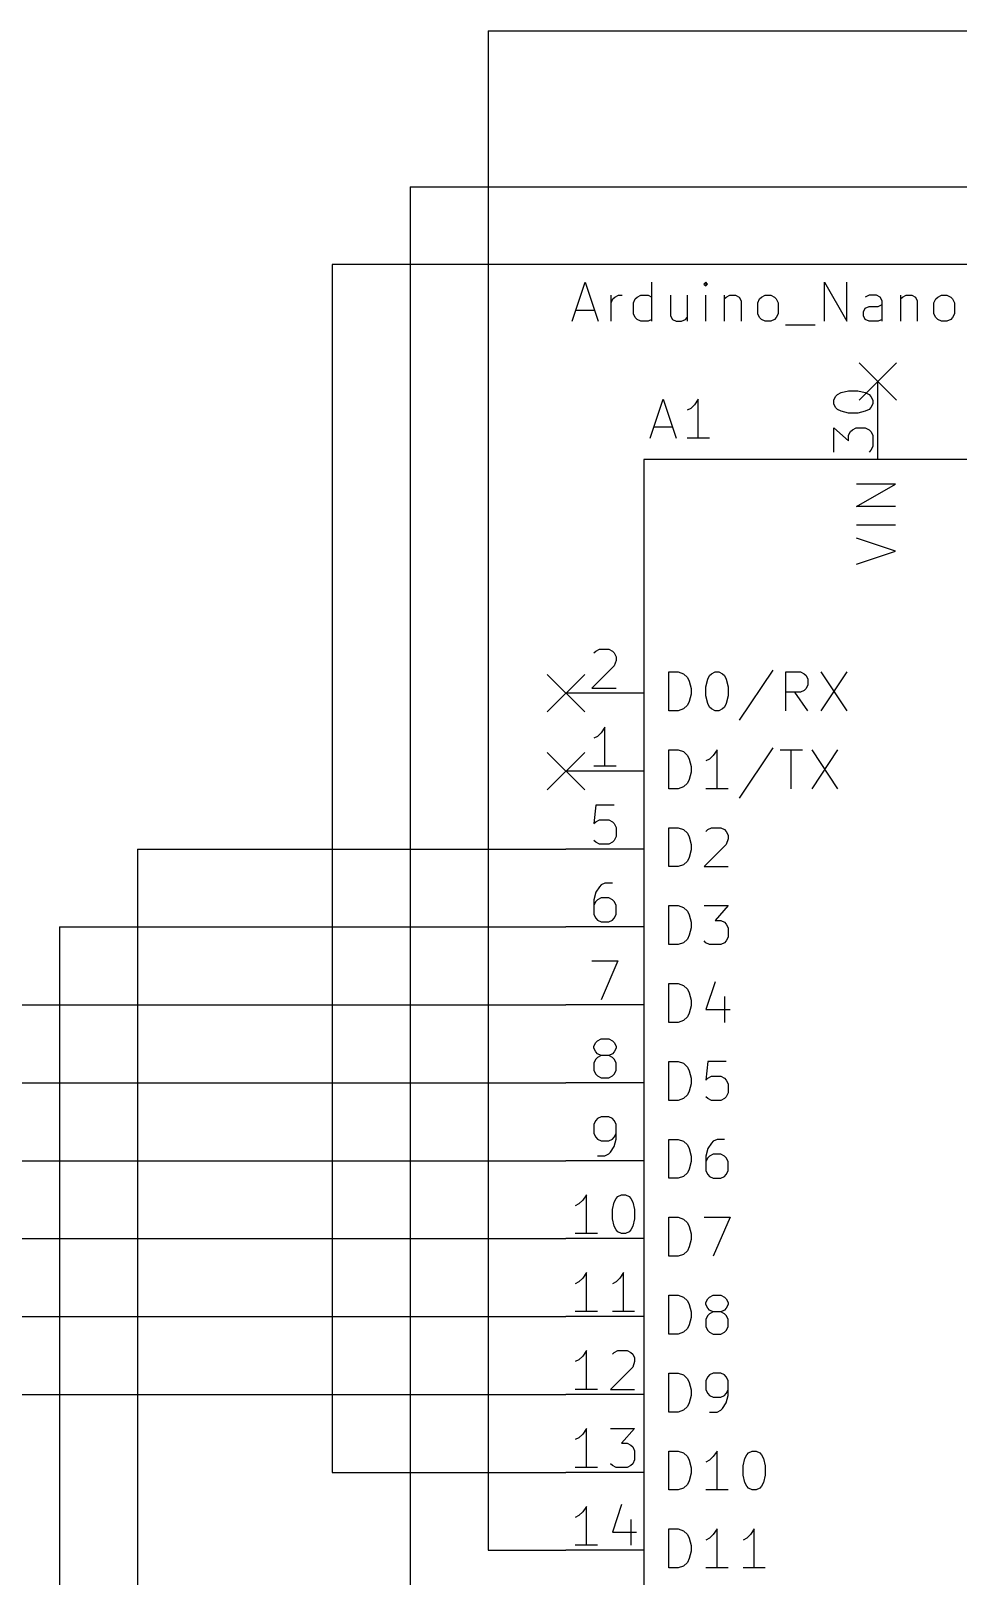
# Model space of a CAD drawing. Extents: x 0.4 to 11.3, y -7.9 to -0.4.
# Drawn here: x 1.713 to 2.903, y -4.033 to -2.05 of the extents above; entities that cross this region are included whole.
import ezdxf

# ---------------------------------------------------------------- set-up
doc = ezdxf.new("R2010")
doc.units = 0
doc.header["$MEASUREMENT"] = 0
for name, color, linetype in [('BLUE2', 5, 'CONTINUOUS'), ('CYAN2', 4, 'CONTINUOUS'), ('GREEN3', 91, 'CONTINUOUS'), ('LYELLOW', 51, 'CONTINUOUS'), ('RED2', 1, 'CONTINUOUS'), ('RED3', 11, 'CONTINUOUS')]:
    doc.layers.add(name, color=color, linetype=linetype)

msp = doc.modelspace()

# ---------------------------------------------------------------- linework, layer by layer
at = {"layer": 'BLUE2', "linetype": 'CONTINUOUS'}
for p, q in [((2.776, -2.476), (2.824, -2.524)), ((2.824, -2.476), (2.776, -2.524)), ((2.376, -2.876), (2.424, -2.924)), ((2.424, -2.876), (2.376, -2.924)), ((2.376, -2.976), (2.424, -3.024)), ((2.424, -2.976), (2.376, -3.024))]:
    msp.add_line(p, q, dxfattribs=at)
at = {"layer": 'CYAN2', "linetype": 'CONTINUOUS'}
for p, q in [((2.40789, -2.42261), (2.42456, -2.37261)), ((2.42456, -2.37261), (2.44122, -2.42261)), ((2.51027, -2.42261), (2.51027, -2.37261)), ((2.57931, -2.37261), (2.57693, -2.375)), ((2.57693, -2.375), (2.57931, -2.37737)), ((2.5817, -2.375), (2.57931, -2.37261)), ((2.57931, -2.37261), (2.57931, -2.37737)), ((2.57931, -2.37737), (2.5817, -2.375)), ((2.7317, -2.42261), (2.7317, -2.37261)), ((2.7317, -2.37261), (2.76027, -2.42261)), ((2.76027, -2.42261), (2.76027, -2.37261)), ((2.45789, -2.42261), (2.45789, -2.38928)), ((2.45789, -2.3988), (2.46027, -2.39404)), ((2.46027, -2.39404), (2.46265, -2.39166)), ((2.46265, -2.39166), (2.46741, -2.38928)), ((2.46741, -2.38928), (2.47217, -2.38928)), ((2.48646, -2.3988), (2.48884, -2.39404)), ((2.48646, -2.41309), (2.48646, -2.3988)), ((2.48884, -2.39404), (2.49122, -2.39166)), ((2.49122, -2.39166), (2.49598, -2.38928)), ((2.49598, -2.38928), (2.5055, -2.38928)), ((2.5055, -2.38928), (2.51027, -2.39166)), ((2.53408, -2.38928), (2.53408, -2.41547)), ((2.5555, -2.38928), (2.5555, -2.42261)), ((2.57931, -2.42261), (2.57931, -2.38928)), ((2.60313, -2.38928), (2.60313, -2.42261)), ((2.60313, -2.39404), (2.6055, -2.39166)), ((2.6055, -2.39166), (2.61027, -2.38928)), ((2.61027, -2.38928), (2.61741, -2.38928)), ((2.61741, -2.38928), (2.62217, -2.39166)), ((2.62217, -2.39166), (2.62456, -2.39642)), ((2.62456, -2.39642), (2.62456, -2.42261)), ((2.64598, -2.3988), (2.64836, -2.39404)), ((2.64598, -2.41309), (2.64598, -2.3988)), ((2.64836, -2.39404), (2.65074, -2.39166)), ((2.65074, -2.39166), (2.6555, -2.38928)), ((2.6555, -2.38928), (2.66265, -2.38928)), ((2.66265, -2.38928), (2.66741, -2.39166)), ((2.66741, -2.39166), (2.66979, -2.39404)), ((2.66979, -2.39404), (2.67217, -2.3988)), ((2.67217, -2.3988), (2.67217, -2.41309)), ((2.78884, -2.38928), (2.78408, -2.39166)), ((2.79836, -2.38928), (2.78884, -2.38928)), ((2.80313, -2.39166), (2.79836, -2.38928)), ((2.8055, -2.39642), (2.80313, -2.39166)), ((2.8055, -2.42261), (2.8055, -2.39642)), ((2.82931, -2.38928), (2.82931, -2.42261)), ((2.82931, -2.39404), (2.8317, -2.39166)), ((2.8317, -2.39166), (2.83646, -2.38928)), ((2.83646, -2.38928), (2.8436, -2.38928)), ((2.8436, -2.38928), (2.84836, -2.39166)), ((2.84836, -2.39166), (2.85074, -2.39642)), ((2.85074, -2.39642), (2.85074, -2.42261)), ((2.87217, -2.3988), (2.87456, -2.39404)), ((2.87217, -2.41309), (2.87217, -2.3988)), ((2.87456, -2.39404), (2.87693, -2.39166)), ((2.87693, -2.39166), (2.8817, -2.38928)), ((2.8817, -2.38928), (2.88884, -2.38928)), ((2.88884, -2.38928), (2.8936, -2.39166)), ((2.8936, -2.39166), (2.89598, -2.39404)), ((2.89598, -2.39404), (2.89836, -2.3988)), ((2.89836, -2.3988), (2.89836, -2.41309)), ((2.41265, -2.40833), (2.43646, -2.40833)), ((2.48884, -2.41785), (2.48646, -2.41309)), ((2.49122, -2.42023), (2.48884, -2.41785)), ((2.53408, -2.41547), (2.53646, -2.42023)), ((2.55313, -2.42023), (2.5555, -2.41785)), ((2.64836, -2.41785), (2.64598, -2.41309)), ((2.65074, -2.42023), (2.64836, -2.41785)), ((2.66979, -2.41785), (2.66741, -2.42023)), ((2.67217, -2.41309), (2.66979, -2.41785)), ((2.7817, -2.41071), (2.78408, -2.40594)), ((2.7817, -2.41547), (2.7817, -2.41071)), ((2.78408, -2.42023), (2.7817, -2.41547)), ((2.78408, -2.40594), (2.78884, -2.40357)), ((2.78884, -2.40357), (2.80074, -2.40357)), ((2.80074, -2.40357), (2.8055, -2.40119)), ((2.87456, -2.41785), (2.87217, -2.41309)), ((2.87693, -2.42023), (2.87456, -2.41785)), ((2.89598, -2.41785), (2.8936, -2.42023)), ((2.89836, -2.41309), (2.89598, -2.41785)), ((2.49598, -2.42261), (2.49122, -2.42023)), ((2.5055, -2.42261), (2.49598, -2.42261)), ((2.51027, -2.42023), (2.5055, -2.42261)), ((2.53646, -2.42023), (2.54122, -2.42261)), ((2.54122, -2.42261), (2.54836, -2.42261)), ((2.54836, -2.42261), (2.55313, -2.42023)), ((2.6555, -2.42261), (2.65074, -2.42023)), ((2.66265, -2.42261), (2.6555, -2.42261)), ((2.66741, -2.42023), (2.66265, -2.42261)), ((2.6817, -2.42737), (2.71979, -2.42737)), ((2.78884, -2.42261), (2.78408, -2.42023)), ((2.80074, -2.42261), (2.78884, -2.42261)), ((2.8055, -2.42023), (2.80074, -2.42261)), ((2.8817, -2.42261), (2.87693, -2.42023)), ((2.88884, -2.42261), (2.8817, -2.42261)), ((2.8936, -2.42023), (2.88884, -2.42261)), ((2.50789, -2.57261), (2.52455, -2.52261)), ((2.52455, -2.52261), (2.54122, -2.57261)), ((2.56026, -2.53452), (2.5555, -2.5369)), ((2.56503, -2.52976), (2.56026, -2.53452)), ((2.56979, -2.52261), (2.56503, -2.52976)), ((2.56979, -2.57261), (2.56979, -2.52261)), ((2.51265, -2.55833), (2.53646, -2.55833)), ((2.58407, -2.57261), (2.5555, -2.57261)), ((2.77262, -2.66047), (2.82262, -2.6319)), ((2.82262, -2.6319), (2.77262, -2.6319)), ((2.82262, -2.66047), (2.77262, -2.66047)), ((2.82262, -2.68428), (2.77262, -2.68428)), ((2.82262, -2.71762), (2.77262, -2.70095)), ((2.77262, -2.73428), (2.82262, -2.71762)), ((2.5319, -2.92262), (2.5319, -2.87262)), ((2.5319, -2.87262), (2.54381, -2.87262)), ((2.54381, -2.87262), (2.55095, -2.875)), ((2.55095, -2.875), (2.55571, -2.87976)), ((2.58428, -2.87738), (2.58667, -2.875)), ((2.58667, -2.875), (2.59143, -2.87262)), ((2.59143, -2.87262), (2.59619, -2.87262)), ((2.59619, -2.87262), (2.60095, -2.875)), ((2.60095, -2.875), (2.60333, -2.87738)), ((2.66524, -2.87024), (2.62238, -2.93452)), ((2.6819, -2.92262), (2.6819, -2.87262)), ((2.6819, -2.87262), (2.70095, -2.87262)), ((2.70095, -2.87262), (2.70571, -2.875)), ((2.70571, -2.875), (2.70809, -2.87738)), ((2.72714, -2.87262), (2.76047, -2.92262)), ((2.76047, -2.87262), (2.72714, -2.92262)), ((2.55571, -2.87976), (2.55809, -2.88452)), ((2.55809, -2.88452), (2.56047, -2.89405)), ((2.56047, -2.89405), (2.56047, -2.90119)), ((2.57952, -2.89167), (2.5819, -2.88214)), ((2.57952, -2.90357), (2.57952, -2.89167)), ((2.5819, -2.88214), (2.58428, -2.87738)), ((2.60333, -2.87738), (2.60571, -2.88214)), ((2.60571, -2.88214), (2.60809, -2.89167)), ((2.60809, -2.89167), (2.60809, -2.90357)), ((2.70809, -2.89405), (2.70571, -2.89643)), ((2.70809, -2.87738), (2.71047, -2.88214)), ((2.71047, -2.88928), (2.70809, -2.89405)), ((2.71047, -2.88214), (2.71047, -2.88928)), ((2.55809, -2.91071), (2.55571, -2.91547)), ((2.56047, -2.90119), (2.55809, -2.91071)), ((2.5819, -2.91309), (2.57952, -2.90357)), ((2.58428, -2.91785), (2.5819, -2.91309)), ((2.60571, -2.91309), (2.60333, -2.91785)), ((2.60809, -2.90357), (2.60571, -2.91309)), ((2.70095, -2.89881), (2.6819, -2.89881)), ((2.71047, -2.92262), (2.69381, -2.89881)), ((2.70571, -2.89643), (2.70095, -2.89881)), ((2.54381, -2.92262), (2.5319, -2.92262)), ((2.55095, -2.92024), (2.54381, -2.92262)), ((2.55571, -2.91547), (2.55095, -2.92024)), ((2.58667, -2.92024), (2.58428, -2.91785)), ((2.59143, -2.92262), (2.58667, -2.92024)), ((2.59619, -2.92262), (2.59143, -2.92262)), ((2.60095, -2.92024), (2.59619, -2.92262)), ((2.60333, -2.91785), (2.60095, -2.92024)), ((2.5319, -3.02262), (2.5319, -2.97262)), ((2.5319, -2.97262), (2.54381, -2.97262)), ((2.54381, -2.97262), (2.55095, -2.975)), ((2.59381, -2.97262), (2.58905, -2.97976)), ((2.59381, -3.02262), (2.59381, -2.97262)), ((2.66524, -2.97024), (2.62238, -3.03452)), ((2.67476, -2.97262), (2.70333, -2.97262)), ((2.68905, -3.02262), (2.68905, -2.97262)), ((2.71524, -2.97262), (2.74857, -3.02262)), ((2.74857, -2.97262), (2.71524, -3.02262)), ((2.55095, -2.975), (2.55571, -2.97976)), ((2.55571, -2.97976), (2.55809, -2.98452)), ((2.55809, -2.98452), (2.56047, -2.99405)), ((2.56047, -2.99405), (2.56047, -3.00119)), ((2.58428, -2.98452), (2.57952, -2.9869)), ((2.58905, -2.97976), (2.58428, -2.98452)), ((2.55809, -3.01071), (2.55571, -3.01547)), ((2.56047, -3.00119), (2.55809, -3.01071)), ((2.54381, -3.02262), (2.5319, -3.02262)), ((2.55095, -3.02024), (2.54381, -3.02262)), ((2.55571, -3.01547), (2.55095, -3.02024)), ((2.60809, -3.02262), (2.57952, -3.02262)), ((2.5319, -3.12262), (2.5319, -3.07262)), ((2.5319, -3.07262), (2.54381, -3.07262)), ((2.54381, -3.07262), (2.55095, -3.075)), ((2.5819, -3.075), (2.58667, -3.07262)), ((2.58667, -3.07262), (2.59857, -3.07262)), ((2.59857, -3.07262), (2.60333, -3.075)), ((2.55095, -3.075), (2.55571, -3.07976)), ((2.55571, -3.07976), (2.55809, -3.08452)), ((2.55809, -3.08452), (2.56047, -3.09405)), ((2.57952, -3.07738), (2.5819, -3.075)), ((2.60333, -3.075), (2.60571, -3.07738)), ((2.60571, -3.07738), (2.60809, -3.08214)), ((2.60809, -3.0869), (2.60571, -3.09405)), ((2.60809, -3.08214), (2.60809, -3.0869)), ((2.55809, -3.11071), (2.55571, -3.11547)), ((2.56047, -3.10119), (2.55809, -3.11071)), ((2.56047, -3.09405), (2.56047, -3.10119)), ((2.60571, -3.09405), (2.57714, -3.12262)), ((2.54381, -3.12262), (2.5319, -3.12262)), ((2.55095, -3.12024), (2.54381, -3.12262)), ((2.55571, -3.11547), (2.55095, -3.12024)), ((2.57714, -3.12262), (2.60809, -3.12262)), ((2.5319, -3.22262), (2.5319, -3.17262)), ((2.5319, -3.17262), (2.54381, -3.17262)), ((2.54381, -3.17262), (2.55095, -3.175)), ((2.57714, -3.17262), (2.60809, -3.17262)), ((2.60809, -3.17262), (2.59143, -3.19167)), ((2.55095, -3.175), (2.55571, -3.17976)), ((2.55571, -3.17976), (2.55809, -3.18452)), ((2.55809, -3.18452), (2.56047, -3.19405)), ((2.59143, -3.19167), (2.59857, -3.19167)), ((2.59857, -3.19167), (2.60333, -3.19405)), ((2.55809, -3.21071), (2.55571, -3.21547)), ((2.56047, -3.20119), (2.55809, -3.21071)), ((2.56047, -3.19405), (2.56047, -3.20119)), ((2.60333, -3.19405), (2.60571, -3.19643)), ((2.60571, -3.19643), (2.60809, -3.20119)), ((2.60809, -3.20119), (2.60809, -3.21309)), ((2.54381, -3.22262), (2.5319, -3.22262)), ((2.55095, -3.22024), (2.54381, -3.22262)), ((2.55571, -3.21547), (2.55095, -3.22024)), ((2.57952, -3.22024), (2.57714, -3.21785)), ((2.58428, -3.22262), (2.57952, -3.22024)), ((2.59857, -3.22262), (2.58428, -3.22262)), ((2.60333, -3.22024), (2.59857, -3.22262)), ((2.60571, -3.21785), (2.60333, -3.22024)), ((2.60809, -3.21309), (2.60571, -3.21785)), ((2.59143, -3.27024), (2.57952, -3.30595)), ((2.5319, -3.32262), (2.5319, -3.27262)), ((2.5319, -3.27262), (2.54381, -3.27262)), ((2.54381, -3.27262), (2.55095, -3.275)), ((2.55095, -3.275), (2.55571, -3.27976)), ((2.55571, -3.27976), (2.55809, -3.28452)), ((2.55809, -3.28452), (2.56047, -3.29405)), ((2.60333, -3.28928), (2.60333, -3.32262)), ((2.55809, -3.31071), (2.55571, -3.31547)), ((2.56047, -3.30119), (2.55809, -3.31071)), ((2.56047, -3.29405), (2.56047, -3.30119)), ((2.57952, -3.30595), (2.61047, -3.30595)), ((2.54381, -3.32262), (2.5319, -3.32262)), ((2.55095, -3.32024), (2.54381, -3.32262)), ((2.55571, -3.31547), (2.55095, -3.32024)), ((2.5319, -3.42262), (2.5319, -3.37262)), ((2.5319, -3.37262), (2.54381, -3.37262)), ((2.54381, -3.37262), (2.55095, -3.375)), ((2.55095, -3.375), (2.55571, -3.37976)), ((2.55571, -3.37976), (2.55809, -3.38452)), ((2.55809, -3.38452), (2.56047, -3.39405)), ((2.5819, -3.37262), (2.57952, -3.39643)), ((2.60571, -3.37262), (2.5819, -3.37262)), ((2.55809, -3.41071), (2.55571, -3.41547)), ((2.56047, -3.40119), (2.55809, -3.41071)), ((2.56047, -3.39405), (2.56047, -3.40119)), ((2.57952, -3.39643), (2.5819, -3.39405)), ((2.5819, -3.39405), (2.58667, -3.39167)), ((2.58667, -3.39167), (2.59857, -3.39167)), ((2.59857, -3.39167), (2.60333, -3.39405)), ((2.60333, -3.39405), (2.60571, -3.39643)), ((2.60571, -3.39643), (2.60809, -3.40119)), ((2.60809, -3.40119), (2.60809, -3.41309)), ((2.54381, -3.42262), (2.5319, -3.42262)), ((2.55095, -3.42024), (2.54381, -3.42262)), ((2.55571, -3.41547), (2.55095, -3.42024)), ((2.5819, -3.42024), (2.57952, -3.41785)), ((2.58667, -3.42262), (2.5819, -3.42024)), ((2.59857, -3.42262), (2.58667, -3.42262)), ((2.60333, -3.42024), (2.59857, -3.42262)), ((2.60571, -3.41785), (2.60333, -3.42024)), ((2.60809, -3.41309), (2.60571, -3.41785)), ((2.5319, -3.52262), (2.5319, -3.47262)), ((2.5319, -3.47262), (2.54381, -3.47262)), ((2.54381, -3.47262), (2.55095, -3.475)), ((2.55095, -3.475), (2.55571, -3.47976)), ((2.55571, -3.47976), (2.55809, -3.48452)), ((2.55809, -3.48452), (2.56047, -3.49405)), ((2.5819, -3.48452), (2.57952, -3.49405)), ((2.58667, -3.47738), (2.5819, -3.48452)), ((2.58905, -3.475), (2.58667, -3.47738)), ((2.59381, -3.47262), (2.58905, -3.475)), ((2.60333, -3.47262), (2.59381, -3.47262)), ((2.56047, -3.50119), (2.55809, -3.51071)), ((2.56047, -3.49405), (2.56047, -3.50119)), ((2.57952, -3.49405), (2.57952, -3.51309)), ((2.5819, -3.49643), (2.57952, -3.50119)), ((2.58428, -3.49405), (2.5819, -3.49643)), ((2.58905, -3.49167), (2.58428, -3.49405)), ((2.59857, -3.49167), (2.58905, -3.49167)), ((2.60333, -3.49405), (2.59857, -3.49167)), ((2.60571, -3.49643), (2.60333, -3.49405)), ((2.60809, -3.50119), (2.60571, -3.49643)), ((2.60809, -3.51309), (2.60809, -3.50119)), ((2.54381, -3.52262), (2.5319, -3.52262)), ((2.55095, -3.52024), (2.54381, -3.52262)), ((2.55571, -3.51547), (2.55095, -3.52024)), ((2.55809, -3.51071), (2.55571, -3.51547)), ((2.57952, -3.51309), (2.5819, -3.51785)), ((2.5819, -3.51785), (2.58428, -3.52024)), ((2.58428, -3.52024), (2.58905, -3.52262)), ((2.58905, -3.52262), (2.59857, -3.52262)), ((2.59857, -3.52262), (2.60333, -3.52024)), ((2.60333, -3.52024), (2.60571, -3.51785)), ((2.60571, -3.51785), (2.60809, -3.51309)), ((2.5319, -3.62262), (2.5319, -3.57262)), ((2.5319, -3.57262), (2.54381, -3.57262)), ((2.54381, -3.57262), (2.55095, -3.575)), ((2.55095, -3.575), (2.55571, -3.57976)), ((2.55571, -3.57976), (2.55809, -3.58452)), ((2.55809, -3.58452), (2.56047, -3.59405)), ((2.57714, -3.57262), (2.61047, -3.57262)), ((2.61047, -3.57262), (2.58905, -3.62262)), ((2.56047, -3.60119), (2.55809, -3.61071)), ((2.56047, -3.59405), (2.56047, -3.60119)), ((2.54381, -3.62262), (2.5319, -3.62262)), ((2.55095, -3.62024), (2.54381, -3.62262)), ((2.55571, -3.61547), (2.55095, -3.62024)), ((2.55809, -3.61071), (2.55571, -3.61547)), ((2.5319, -3.72262), (2.5319, -3.67262)), ((2.5319, -3.67262), (2.54381, -3.67262)), ((2.54381, -3.67262), (2.55095, -3.675)), ((2.55095, -3.675), (2.55571, -3.67976)), ((2.55571, -3.67976), (2.55809, -3.68452)), ((2.55809, -3.68452), (2.56047, -3.69405)), ((2.57952, -3.68214), (2.5819, -3.67738)), ((2.57952, -3.68452), (2.57952, -3.68214)), ((2.5819, -3.68928), (2.57952, -3.68452)), ((2.5819, -3.67738), (2.58428, -3.675)), ((2.58428, -3.675), (2.58905, -3.67262)), ((2.58905, -3.67262), (2.59857, -3.67262)), ((2.59857, -3.67262), (2.60333, -3.675)), ((2.60333, -3.675), (2.60571, -3.67738)), ((2.60571, -3.67738), (2.60809, -3.68214)), ((2.60809, -3.68452), (2.60571, -3.68928)), ((2.60809, -3.68214), (2.60809, -3.68452)), ((2.56047, -3.70119), (2.55809, -3.71071)), ((2.56047, -3.69405), (2.56047, -3.70119)), ((2.5819, -3.69881), (2.57952, -3.70357)), ((2.57952, -3.70357), (2.57952, -3.71309)), ((2.58428, -3.69167), (2.5819, -3.68928)), ((2.58428, -3.69643), (2.5819, -3.69881)), ((2.58905, -3.69405), (2.58428, -3.69167)), ((2.58905, -3.69405), (2.58428, -3.69643)), ((2.59857, -3.69405), (2.58905, -3.69405)), ((2.60333, -3.69167), (2.59857, -3.69405)), ((2.60333, -3.69643), (2.59857, -3.69405)), ((2.60571, -3.68928), (2.60333, -3.69167)), ((2.60571, -3.69881), (2.60333, -3.69643)), ((2.60809, -3.70357), (2.60571, -3.69881)), ((2.60809, -3.71309), (2.60809, -3.70357)), ((2.54381, -3.72262), (2.5319, -3.72262)), ((2.55095, -3.72024), (2.54381, -3.72262)), ((2.55571, -3.71547), (2.55095, -3.72024)), ((2.55809, -3.71071), (2.55571, -3.71547)), ((2.57952, -3.71309), (2.5819, -3.71785)), ((2.5819, -3.71785), (2.58428, -3.72024)), ((2.58428, -3.72024), (2.58905, -3.72262)), ((2.58905, -3.72262), (2.59857, -3.72262)), ((2.59857, -3.72262), (2.60333, -3.72024)), ((2.60333, -3.72024), (2.60571, -3.71785)), ((2.60571, -3.71785), (2.60809, -3.71309)), ((2.5319, -3.82262), (2.5319, -3.77262)), ((2.5319, -3.77262), (2.54381, -3.77262)), ((2.54381, -3.77262), (2.55095, -3.775)), ((2.55095, -3.775), (2.55571, -3.77976)), ((2.55571, -3.77976), (2.55809, -3.78452)), ((2.55809, -3.78452), (2.56047, -3.79405)), ((2.5819, -3.77738), (2.57952, -3.78214)), ((2.57952, -3.78214), (2.57952, -3.79405)), ((2.58428, -3.775), (2.5819, -3.77738)), ((2.58905, -3.77262), (2.58428, -3.775)), ((2.59857, -3.77262), (2.58905, -3.77262)), ((2.60333, -3.775), (2.59857, -3.77262)), ((2.60571, -3.77738), (2.60333, -3.775)), ((2.60809, -3.78214), (2.60571, -3.77738)), ((2.60809, -3.80119), (2.60809, -3.78214)), ((2.56047, -3.80119), (2.55809, -3.81071)), ((2.56047, -3.79405), (2.56047, -3.80119)), ((2.57952, -3.79405), (2.5819, -3.79881)), ((2.5819, -3.79881), (2.58428, -3.80119)), ((2.58428, -3.80119), (2.58905, -3.80357)), ((2.58905, -3.80357), (2.59857, -3.80357)), ((2.59857, -3.80357), (2.60333, -3.80119)), ((2.60333, -3.80119), (2.60571, -3.79881)), ((2.60571, -3.79881), (2.60809, -3.79405)), ((2.60571, -3.81071), (2.60809, -3.80119)), ((2.54381, -3.82262), (2.5319, -3.82262)), ((2.55095, -3.82024), (2.54381, -3.82262)), ((2.55571, -3.81547), (2.55095, -3.82024)), ((2.55809, -3.81071), (2.55571, -3.81547)), ((2.58428, -3.82262), (2.59381, -3.82262)), ((2.59381, -3.82262), (2.59857, -3.82024)), ((2.59857, -3.82024), (2.60095, -3.81785)), ((2.60095, -3.81785), (2.60571, -3.81071)), ((2.5319, -3.92262), (2.5319, -3.87262)), ((2.5319, -3.87262), (2.54381, -3.87262)), ((2.54381, -3.87262), (2.55095, -3.875)), ((2.55095, -3.875), (2.55571, -3.87976)), ((2.55571, -3.87976), (2.55809, -3.88452)), ((2.55809, -3.88452), (2.56047, -3.89405)), ((2.58428, -3.88452), (2.57952, -3.8869)), ((2.58905, -3.87976), (2.58428, -3.88452)), ((2.59381, -3.87262), (2.58905, -3.87976)), ((2.59381, -3.92262), (2.59381, -3.87262)), ((2.62714, -3.89167), (2.62952, -3.88214)), ((2.62952, -3.88214), (2.6319, -3.87738)), ((2.6319, -3.87738), (2.63428, -3.875)), ((2.63428, -3.875), (2.63905, -3.87262)), ((2.63905, -3.87262), (2.64381, -3.87262)), ((2.64381, -3.87262), (2.64857, -3.875)), ((2.64857, -3.875), (2.65095, -3.87738)), ((2.65095, -3.87738), (2.65333, -3.88214)), ((2.65333, -3.88214), (2.65571, -3.89167)), ((2.56047, -3.90119), (2.55809, -3.91071)), ((2.56047, -3.89405), (2.56047, -3.90119)), ((2.62714, -3.90357), (2.62714, -3.89167)), ((2.62952, -3.91309), (2.62714, -3.90357)), ((2.65571, -3.90357), (2.65333, -3.91309)), ((2.65571, -3.89167), (2.65571, -3.90357)), ((2.54381, -3.92262), (2.5319, -3.92262)), ((2.55095, -3.92024), (2.54381, -3.92262)), ((2.55571, -3.91547), (2.55095, -3.92024)), ((2.55809, -3.91071), (2.55571, -3.91547)), ((2.60809, -3.92262), (2.57952, -3.92262)), ((2.6319, -3.91785), (2.62952, -3.91309)), ((2.63428, -3.92024), (2.6319, -3.91785)), ((2.63905, -3.92262), (2.63428, -3.92024)), ((2.64381, -3.92262), (2.63905, -3.92262)), ((2.64857, -3.92024), (2.64381, -3.92262)), ((2.65095, -3.91785), (2.64857, -3.92024)), ((2.65333, -3.91309), (2.65095, -3.91785)), ((2.5319, -4.02262), (2.5319, -3.97262)), ((2.5319, -3.97262), (2.54381, -3.97262)), ((2.54381, -3.97262), (2.55095, -3.975)), ((2.55095, -3.975), (2.55571, -3.97976)), ((2.55571, -3.97976), (2.55809, -3.98452)), ((2.55809, -3.98452), (2.56047, -3.99405)), ((2.58428, -3.98452), (2.57952, -3.9869)), ((2.58905, -3.97976), (2.58428, -3.98452)), ((2.59381, -3.97262), (2.58905, -3.97976)), ((2.59381, -4.02262), (2.59381, -3.97262)), ((2.6319, -3.98452), (2.62714, -3.9869)), ((2.63667, -3.97976), (2.6319, -3.98452)), ((2.64143, -3.97262), (2.63667, -3.97976)), ((2.64143, -4.02262), (2.64143, -3.97262)), ((2.56047, -4.00119), (2.55809, -4.01071)), ((2.56047, -3.99405), (2.56047, -4.00119)), ((2.54381, -4.02262), (2.5319, -4.02262)), ((2.55095, -4.02024), (2.54381, -4.02262)), ((2.55571, -4.01547), (2.55095, -4.02024)), ((2.55809, -4.01071), (2.55571, -4.01547)), ((2.60809, -4.02262), (2.57952, -4.02262)), ((2.65571, -4.02262), (2.62714, -4.02262))]:
    msp.add_line(p, q, dxfattribs=at)
at = {"layer": 'GREEN3', "linetype": 'CONTINUOUS'}
for p, q in [((2.3, -2.05), (4.5, -2.05)), ((2.3, -2.05), (2.3, -4)), ((2.2, -2.25), (3.5, -2.25)), ((2.2, -2.25), (2.2, -4.2)), ((4.1, -2.35), (2.1, -2.35)), ((2.1, -2.35), (2.1, -3.9)), ((1.85, -3.1), (2.4, -3.1)), ((1.85, -3.1), (1.85, -5.1)), ((1.75, -3.2), (2.4, -3.2)), ((1.75, -3.2), (1.75, -5.2)), ((1.6, -3.3), (2.4, -3.3)), ((1.45, -3.4), (2.4, -3.4)), ((1.35, -3.5), (2.4, -3.5)), ((1.25, -3.6), (2.4, -3.6)), ((1.15, -3.7), (2.4, -3.7)), ((1.05, -3.8), (2.4, -3.8)), ((2.1, -3.9), (2.4, -3.9)), ((2.3, -4), (2.4, -4))]:
    msp.add_line(p, q, dxfattribs=at)
at = {"layer": 'LYELLOW', "linetype": 'CONTINUOUS'}
for p, q in [((2.5, -2.6), (2.5, -4.4)), ((3.3, -2.6), (2.5, -2.6))]:
    msp.add_line(p, q, dxfattribs=at)
at = {"layer": 'RED2', "linetype": 'CONTINUOUS'}
for p, q in [((2.8, -2.6), (2.8, -2.5)), ((2.5, -2.6), (2.5, -4.4)), ((3.3, -2.6), (2.5, -2.6)), ((2.5, -2.6), (2.5, -4.4)), ((3.3, -2.6), (2.5, -2.6)), ((2.5, -2.9), (2.4, -2.9)), ((2.5, -3), (2.4, -3)), ((2.5, -3.1), (2.4, -3.1)), ((2.5, -3.2), (2.4, -3.2)), ((2.5, -3.3), (2.4, -3.3)), ((2.5, -3.4), (2.4, -3.4)), ((2.5, -3.5), (2.4, -3.5)), ((2.5, -3.6), (2.4, -3.6)), ((2.5, -3.7), (2.4, -3.7)), ((2.5, -3.8), (2.4, -3.8)), ((2.5, -3.9), (2.4, -3.9)), ((2.5, -4), (2.4, -4))]:
    msp.add_line(p, q, dxfattribs=at)
at = {"layer": 'RED3', "linetype": 'CONTINUOUS'}
for p, q in [((2.746, -2.51905), (2.74838, -2.51667)), ((2.74838, -2.51667), (2.75314, -2.51428)), ((2.75314, -2.51428), (2.76267, -2.5119)), ((2.76267, -2.5119), (2.77457, -2.5119)), ((2.77457, -2.5119), (2.78409, -2.51428)), ((2.78409, -2.51428), (2.78885, -2.51667)), ((2.78885, -2.51667), (2.79124, -2.51905)), ((2.74362, -2.52381), (2.746, -2.51905)), ((2.74362, -2.52857), (2.74362, -2.52381)), ((2.746, -2.53333), (2.74362, -2.52857)), ((2.74838, -2.53571), (2.746, -2.53333)), ((2.75314, -2.53809), (2.74838, -2.53571)), ((2.76267, -2.54047), (2.75314, -2.53809)), ((2.78409, -2.53809), (2.77457, -2.54047)), ((2.78885, -2.53571), (2.78409, -2.53809)), ((2.79124, -2.53333), (2.78885, -2.53571)), ((2.79124, -2.51905), (2.79362, -2.52381)), ((2.79362, -2.52857), (2.79124, -2.53333)), ((2.79362, -2.52381), (2.79362, -2.52857)), ((2.77457, -2.54047), (2.76267, -2.54047)), ((2.74362, -2.59047), (2.74362, -2.55952)), ((2.74362, -2.55952), (2.76267, -2.57619)), ((2.76267, -2.56905), (2.76505, -2.56428)), ((2.76267, -2.57619), (2.76267, -2.56905)), ((2.76505, -2.56428), (2.76743, -2.5619)), ((2.76743, -2.5619), (2.77219, -2.55952)), ((2.77219, -2.55952), (2.78409, -2.55952)), ((2.78409, -2.55952), (2.78885, -2.5619)), ((2.78885, -2.5619), (2.79124, -2.56428)), ((2.79124, -2.56428), (2.79362, -2.56905)), ((2.79362, -2.56905), (2.79362, -2.58333)), ((2.79124, -2.58809), (2.78885, -2.59047)), ((2.79362, -2.58333), (2.79124, -2.58809)), ((2.43571, -2.84838), (2.43809, -2.846)), ((2.43809, -2.846), (2.44285, -2.84362)), ((2.44285, -2.84362), (2.45476, -2.84362)), ((2.45476, -2.84362), (2.45952, -2.846)), ((2.45952, -2.846), (2.4619, -2.84838)), ((2.4619, -2.84838), (2.46428, -2.85314)), ((2.46428, -2.85314), (2.46428, -2.8579)), ((2.4619, -2.86505), (2.43333, -2.89362)), ((2.46428, -2.8579), (2.4619, -2.86505)), ((2.43333, -2.89362), (2.46428, -2.89362)), ((2.44524, -2.95076), (2.44047, -2.95552)), ((2.45, -2.94362), (2.44524, -2.95076)), ((2.45, -2.99362), (2.45, -2.94362)), ((2.44047, -2.95552), (2.43571, -2.9579)), ((2.46428, -2.99362), (2.43571, -2.99362)), ((2.43809, -3.04362), (2.43571, -3.06743)), ((2.4619, -3.04362), (2.43809, -3.04362)), ((2.43571, -3.06743), (2.43809, -3.06505)), ((2.43809, -3.06505), (2.44285, -3.06267)), ((2.44285, -3.06267), (2.45476, -3.06267)), ((2.45476, -3.06267), (2.45952, -3.06505)), ((2.45952, -3.06505), (2.4619, -3.06743)), ((2.4619, -3.06743), (2.46428, -3.07219)), ((2.46428, -3.07219), (2.46428, -3.08409)), ((2.43809, -3.09124), (2.43571, -3.08885)), ((2.44285, -3.09362), (2.43809, -3.09124)), ((2.45476, -3.09362), (2.44285, -3.09362)), ((2.45952, -3.09124), (2.45476, -3.09362)), ((2.4619, -3.08885), (2.45952, -3.09124)), ((2.46428, -3.08409), (2.4619, -3.08885)), ((2.44285, -3.14838), (2.43809, -3.15552)), ((2.44524, -3.146), (2.44285, -3.14838)), ((2.45, -3.14362), (2.44524, -3.146)), ((2.45952, -3.14362), (2.45, -3.14362)), ((2.43809, -3.15552), (2.43571, -3.16505)), ((2.43571, -3.16505), (2.43571, -3.18409)), ((2.43809, -3.16743), (2.43571, -3.17219)), ((2.44047, -3.16505), (2.43809, -3.16743)), ((2.44524, -3.16267), (2.44047, -3.16505)), ((2.45476, -3.16267), (2.44524, -3.16267)), ((2.45952, -3.16505), (2.45476, -3.16267)), ((2.4619, -3.16743), (2.45952, -3.16505)), ((2.46428, -3.17219), (2.4619, -3.16743)), ((2.46428, -3.18409), (2.46428, -3.17219)), ((2.43571, -3.18409), (2.43809, -3.18885)), ((2.43809, -3.18885), (2.44047, -3.19124)), ((2.44047, -3.19124), (2.44524, -3.19362)), ((2.45476, -3.19362), (2.45952, -3.19124)), ((2.45952, -3.19124), (2.4619, -3.18885)), ((2.4619, -3.18885), (2.46428, -3.18409)), ((2.44524, -3.19362), (2.45476, -3.19362)), ((2.43333, -3.24362), (2.46667, -3.24362)), ((2.46667, -3.24362), (2.44524, -3.29362)), ((2.43571, -3.35314), (2.43809, -3.34838)), ((2.43809, -3.34838), (2.44047, -3.346)), ((2.44047, -3.346), (2.44524, -3.34362)), ((2.44524, -3.34362), (2.45476, -3.34362)), ((2.45476, -3.34362), (2.45952, -3.346)), ((2.45952, -3.346), (2.4619, -3.34838)), ((2.4619, -3.34838), (2.46428, -3.35314)), ((2.43571, -3.35552), (2.43571, -3.35314)), ((2.43809, -3.36028), (2.43571, -3.35552)), ((2.43809, -3.36981), (2.43571, -3.37457)), ((2.44047, -3.36267), (2.43809, -3.36028)), ((2.44047, -3.36743), (2.43809, -3.36981)), ((2.44524, -3.36505), (2.44047, -3.36267)), ((2.44524, -3.36505), (2.44047, -3.36743)), ((2.45476, -3.36505), (2.44524, -3.36505)), ((2.45952, -3.36267), (2.45476, -3.36505)), ((2.45952, -3.36743), (2.45476, -3.36505)), ((2.4619, -3.36028), (2.45952, -3.36267)), ((2.4619, -3.36981), (2.45952, -3.36743)), ((2.46428, -3.35552), (2.4619, -3.36028)), ((2.46428, -3.37457), (2.4619, -3.36981)), ((2.46428, -3.35314), (2.46428, -3.35552)), ((2.43571, -3.37457), (2.43571, -3.38409)), ((2.43571, -3.38409), (2.43809, -3.38885)), ((2.43809, -3.38885), (2.44047, -3.39124)), ((2.45952, -3.39124), (2.4619, -3.38885)), ((2.4619, -3.38885), (2.46428, -3.38409)), ((2.46428, -3.38409), (2.46428, -3.37457)), ((2.44047, -3.39124), (2.44524, -3.39362)), ((2.44524, -3.39362), (2.45476, -3.39362)), ((2.45476, -3.39362), (2.45952, -3.39124)), ((2.43809, -3.44838), (2.43571, -3.45314)), ((2.44047, -3.446), (2.43809, -3.44838)), ((2.44524, -3.44362), (2.44047, -3.446)), ((2.45476, -3.44362), (2.44524, -3.44362)), ((2.45952, -3.446), (2.45476, -3.44362)), ((2.4619, -3.44838), (2.45952, -3.446)), ((2.46428, -3.45314), (2.4619, -3.44838)), ((2.43571, -3.45314), (2.43571, -3.46505)), ((2.43571, -3.46505), (2.43809, -3.46981)), ((2.43809, -3.46981), (2.44047, -3.47219)), ((2.45952, -3.47219), (2.4619, -3.46981)), ((2.4619, -3.46981), (2.46428, -3.46505)), ((2.46428, -3.47219), (2.46428, -3.45314)), ((2.44047, -3.47219), (2.44524, -3.47457)), ((2.44524, -3.47457), (2.45476, -3.47457)), ((2.45476, -3.47457), (2.45952, -3.47219)), ((2.45476, -3.49124), (2.45714, -3.48885)), ((2.45714, -3.48885), (2.4619, -3.48171)), ((2.4619, -3.48171), (2.46428, -3.47219)), ((2.44047, -3.49362), (2.45, -3.49362)), ((2.45, -3.49362), (2.45476, -3.49124)), ((2.42619, -3.54362), (2.42143, -3.55076)), ((2.42619, -3.59362), (2.42619, -3.54362)), ((2.4619, -3.55314), (2.46428, -3.54838)), ((2.46428, -3.54838), (2.46667, -3.546)), ((2.46667, -3.546), (2.47143, -3.54362)), ((2.47143, -3.54362), (2.47619, -3.54362)), ((2.47619, -3.54362), (2.48095, -3.546)), ((2.48095, -3.546), (2.48333, -3.54838)), ((2.48333, -3.54838), (2.48571, -3.55314)), ((2.41667, -3.55552), (2.4119, -3.5579)), ((2.42143, -3.55076), (2.41667, -3.55552)), ((2.45952, -3.56267), (2.4619, -3.55314)), ((2.45952, -3.57457), (2.45952, -3.56267)), ((2.48571, -3.55314), (2.48809, -3.56267)), ((2.48809, -3.56267), (2.48809, -3.57457)), ((2.4619, -3.58409), (2.45952, -3.57457)), ((2.46428, -3.58885), (2.4619, -3.58409)), ((2.46667, -3.59124), (2.46428, -3.58885)), ((2.48333, -3.58885), (2.48095, -3.59124)), ((2.48571, -3.58409), (2.48333, -3.58885)), ((2.48809, -3.57457), (2.48571, -3.58409)), ((2.44047, -3.59362), (2.4119, -3.59362)), ((2.47143, -3.59362), (2.46667, -3.59124)), ((2.47619, -3.59362), (2.47143, -3.59362)), ((2.48095, -3.59124), (2.47619, -3.59362)), ((2.42619, -3.64362), (2.42143, -3.65076)), ((2.42619, -3.69362), (2.42619, -3.64362)), ((2.47381, -3.64362), (2.46905, -3.65076)), ((2.47381, -3.69362), (2.47381, -3.64362)), ((2.41667, -3.65552), (2.4119, -3.6579)), ((2.42143, -3.65076), (2.41667, -3.65552)), ((2.46428, -3.65552), (2.45952, -3.6579)), ((2.46905, -3.65076), (2.46428, -3.65552)), ((2.44047, -3.69362), (2.4119, -3.69362)), ((2.48809, -3.69362), (2.45952, -3.69362)), ((2.42619, -3.74362), (2.42143, -3.75076)), ((2.42619, -3.79362), (2.42619, -3.74362)), ((2.45952, -3.74838), (2.4619, -3.746)), ((2.4619, -3.746), (2.46667, -3.74362)), ((2.46667, -3.74362), (2.47857, -3.74362)), ((2.47857, -3.74362), (2.48333, -3.746)), ((2.48333, -3.746), (2.48571, -3.74838)), ((2.41667, -3.75552), (2.4119, -3.7579)), ((2.42143, -3.75076), (2.41667, -3.75552)), ((2.48571, -3.76505), (2.45714, -3.79362)), ((2.48571, -3.74838), (2.48809, -3.75314)), ((2.48809, -3.7579), (2.48571, -3.76505)), ((2.48809, -3.75314), (2.48809, -3.7579)), ((2.44047, -3.79362), (2.4119, -3.79362)), ((2.45714, -3.79362), (2.48809, -3.79362)), ((2.42619, -3.84362), (2.42143, -3.85076)), ((2.42619, -3.89362), (2.42619, -3.84362)), ((2.45714, -3.84362), (2.48809, -3.84362)), ((2.48809, -3.84362), (2.47143, -3.86267)), ((2.41667, -3.85552), (2.4119, -3.8579)), ((2.42143, -3.85076), (2.41667, -3.85552)), ((2.47143, -3.86267), (2.47857, -3.86267)), ((2.47857, -3.86267), (2.48333, -3.86505)), ((2.48333, -3.86505), (2.48571, -3.86743)), ((2.48571, -3.86743), (2.48809, -3.87219)), ((2.48809, -3.88409), (2.48571, -3.88885)), ((2.48809, -3.87219), (2.48809, -3.88409)), ((2.44047, -3.89362), (2.4119, -3.89362)), ((2.45952, -3.89124), (2.45714, -3.88885)), ((2.46428, -3.89362), (2.45952, -3.89124)), ((2.47857, -3.89362), (2.46428, -3.89362)), ((2.48333, -3.89124), (2.47857, -3.89362)), ((2.48571, -3.88885), (2.48333, -3.89124)), ((2.42619, -3.94362), (2.42143, -3.95076)), ((2.42619, -3.99362), (2.42619, -3.94362)), ((2.47143, -3.94124), (2.45952, -3.97695)), ((2.41667, -3.95552), (2.4119, -3.9579)), ((2.42143, -3.95076), (2.41667, -3.95552)), ((2.48333, -3.96028), (2.48333, -3.99362)), ((2.45952, -3.97695), (2.49047, -3.97695)), ((2.44047, -3.99362), (2.4119, -3.99362))]:
    msp.add_line(p, q, dxfattribs=at)

doc.saveas('drawing.dxf')
